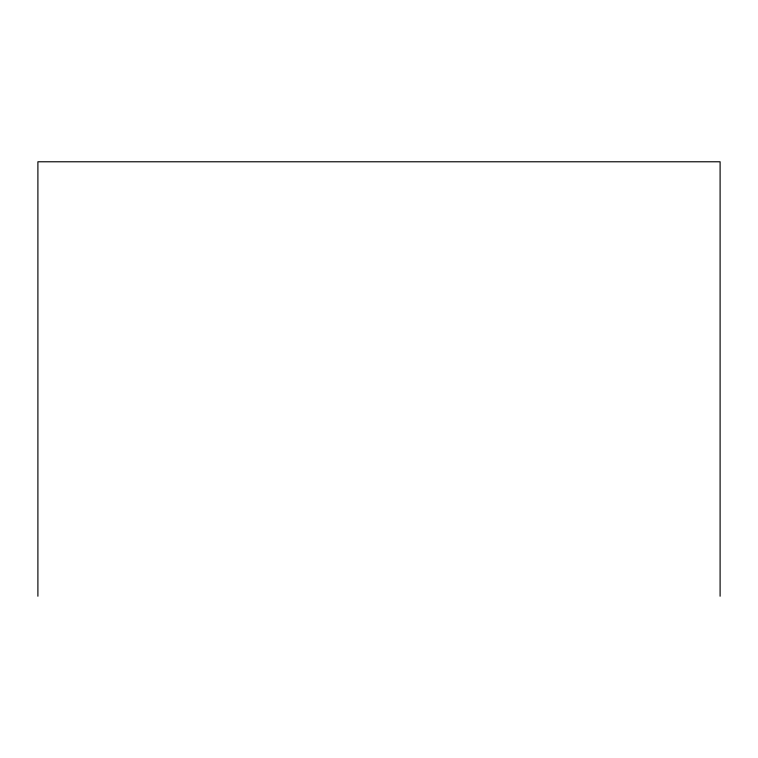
<?xml version="1.0" encoding="UTF-8"?>
<svg xmlns="http://www.w3.org/2000/svg" width="758" height="758" viewBox="0 0 758 758"><rect width="100%" height="100%" fill="white"/><g stroke="black" fill="none" stroke-linecap="round" stroke-linejoin="round"><path stroke-width="1.14" d="M720.1 596.224L720.1 161.776L37.9 161.776L37.9 596.224"/></g></svg>
